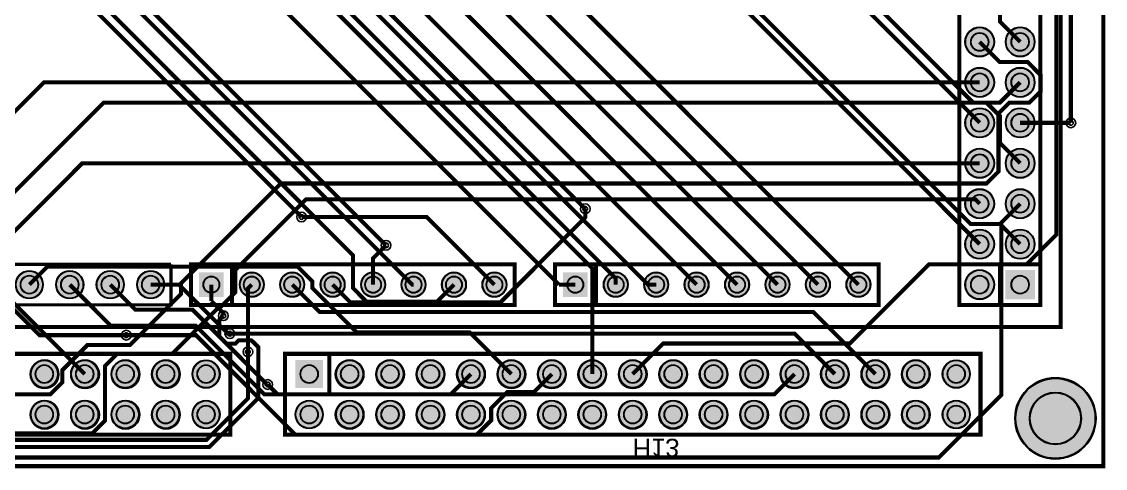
# Model space of a CAD drawing. Header units: millimetres. Extents: x -2 to 106, y 0 to 71.
# Drawn here: x 38.2 to 106.3, y -0.1 to 27.9 of the extents above; entities that cross this region are included whole.
import ezdxf

# ---------------------------------------------------------------- set-up
doc = ezdxf.new("R2010")
doc.units = ezdxf.units.MM
for name, color, linetype, true_color in [('BoardOutLine', 7, 'Continuous', 0xff00ff), ('BottomLayer', 7, 'Continuous', 0x0000ff), ('BottomSilkLayer', 7, 'Continuous', 0x66cc33), ('BottomSolderMaskLayer', 7, 'Continuous', 0xaa00ff), ('Hole', 7, 'Continuous', 0x222222), ('Multi-Layer', 7, 'Continuous', 0xc0c0c0), ('TopLayer', 7, 'Continuous', 0xff0000), ('TopSilkLayer', 7, 'Continuous', 0xffcc00), ('TopSolderMaskLayer', 7, 'Continuous', 0x800080)]:
    doc.layers.add(name, color=color, linetype=linetype, true_color=true_color)
doc.styles.get("Standard").update_dxf_attribs({"font": 'arial.ttf'})

msp = doc.modelspace()

# ---------------------------------------------------------------- hatches: boundary and pattern name
at = {"layer": 'BottomSolderMaskLayer'}
for points in [[(97.449, 26.645, 1), (99.3, 26.645, 1)], [(99.989, 26.645, 1), (101.84, 26.645, 1)], [(97.449, 24.104, 1), (99.3, 24.104, 1)], [(99.989, 24.104, 1), (101.84, 24.104, 1)], [(97.449, 21.564, 1), (99.3, 21.564, 1)], [(99.989, 21.564, 1), (101.84, 21.564, 1)], [(97.449, 19.024, 1), (99.3, 19.024, 1)], [(99.989, 19.024, 1), (101.84, 19.024, 1)], [(97.449, 16.484, 1), (99.3, 16.484, 1)], [(99.989, 16.484, 1), (101.84, 16.484, 1)], [(97.449, 13.944, 1), (99.3, 13.944, 1)], [(99.989, 13.944, 1), (101.84, 13.944, 1)], [(37.809, 11.404, 1), (39.56, 11.404, 1)], [(40.349, 11.404, 1), (42.1, 11.404, 1)], [(42.889, 11.404, 1), (44.64, 11.404, 1)], [(45.429, 11.404, 1), (47.18, 11.404, 1)], [(97.449, 11.404, 1), (99.3, 11.404, 1)], [(99.989, 10.479), (99.989, 12.33), (101.84, 12.33), (101.84, 10.479)], [(49.339, 12.18), (50.89, 12.18), (50.89, 10.629), (49.339, 10.629)], [(51.879, 11.404, 1), (53.43, 11.404, 1)], [(54.419, 11.404, 1), (55.97, 11.404, 1)], [(56.959, 11.404, 1), (58.51, 11.404, 1)], [(59.499, 11.404, 1), (61.05, 11.404, 1)], [(62.039, 11.404, 1), (63.59, 11.404, 1)], [(64.579, 11.404, 1), (66.13, 11.404, 1)], [(67.119, 11.404, 1), (68.67, 11.404, 1)], [(72.199, 12.18), (73.75, 12.18), (73.75, 10.629), (72.199, 10.629)], [(74.739, 11.404, 1), (76.29, 11.404, 1)], [(77.279, 11.404, 1), (78.83, 11.404, 1)], [(79.819, 11.404, 1), (81.37, 11.404, 1)], [(82.359, 11.404, 1), (83.91, 11.404, 1)], [(84.899, 11.404, 1), (86.45, 11.404, 1)], [(87.439, 11.404, 1), (88.99, 11.404, 1)], [(89.979, 11.404, 1), (91.53, 11.404, 1)], [(38.749, 5.791, 1), (40.499, 5.791, 1)], [(41.289, 5.791, 1), (43.039, 5.791, 1)], [(43.829, 5.791, 1), (45.579, 5.791, 1)], [(46.369, 5.791, 1), (48.119, 5.791, 1)], [(48.909, 5.791, 1), (50.659, 5.791, 1)], [(55.386, 4.916), (57.137, 4.916), (57.137, 6.667), (55.386, 6.667)], [(57.926, 5.791, 1), (59.676, 5.791, 1)], [(60.466, 5.791, 1), (62.216, 5.791, 1)], [(63.006, 5.791, 1), (64.756, 5.791, 1)], [(65.546, 5.791, 1), (67.296, 5.791, 1)], [(68.086, 5.791, 1), (69.836, 5.791, 1)], [(70.626, 5.791, 1), (72.376, 5.791, 1)], [(73.166, 5.791, 1), (74.916, 5.791, 1)], [(75.706, 5.791, 1), (77.457, 5.791, 1)], [(78.246, 5.791, 1), (79.997, 5.791, 1)], [(80.786, 5.791, 1), (82.537, 5.791, 1)], [(83.326, 5.791, 1), (85.077, 5.791, 1)], [(85.866, 5.791, 1), (87.617, 5.791, 1)], [(88.406, 5.791, 1), (90.157, 5.791, 1)], [(90.946, 5.791, 1), (92.697, 5.791, 1)], [(93.486, 5.791, 1), (95.237, 5.791, 1)], [(96.026, 5.791, 1), (97.777, 5.791, 1)], [(100.581, 3.008, 1), (105.682, 3.008, 1)], [(38.749, 3.251, 1), (40.499, 3.251, 1)], [(41.289, 3.251, 1), (43.039, 3.251, 1)], [(43.829, 3.251, 1), (45.579, 3.251, 1)], [(46.369, 3.251, 1), (48.119, 3.251, 1)], [(48.909, 3.251, 1), (50.659, 3.251, 1)], [(55.386, 3.251, 1), (57.136, 3.251, 1)], [(57.926, 3.251, 1), (59.676, 3.251, 1)], [(60.466, 3.251, 1), (62.216, 3.251, 1)], [(63.006, 3.251, 1), (64.756, 3.251, 1)], [(65.546, 3.251, 1), (67.296, 3.251, 1)], [(68.086, 3.251, 1), (69.836, 3.251, 1)], [(70.626, 3.251, 1), (72.376, 3.251, 1)], [(73.166, 3.251, 1), (74.916, 3.251, 1)], [(75.706, 3.251, 1), (77.457, 3.251, 1)], [(78.246, 3.251, 1), (79.997, 3.251, 1)], [(80.786, 3.251, 1), (82.537, 3.251, 1)], [(83.326, 3.251, 1), (85.077, 3.251, 1)], [(85.866, 3.251, 1), (87.617, 3.251, 1)], [(88.406, 3.251, 1), (90.157, 3.251, 1)], [(90.946, 3.251, 1), (92.697, 3.251, 1)], [(93.486, 3.251, 1), (95.237, 3.251, 1)], [(96.026, 3.251, 1), (97.777, 3.251, 1)]]:
    msp.add_hatch(color=256, dxfattribs=at).paths.add_polyline_path(points)
at = {"layer": 'Multi-Layer'}
for points in [[(97.475, 26.645, 1), (99.275, 26.645, 1)], [(100.015, 26.645, 1), (101.815, 26.645, 1)], [(97.475, 24.104, 1), (99.275, 24.104, 1)], [(100.015, 24.104, 1), (101.815, 24.104, 1)], [(97.475, 21.564, 1), (99.275, 21.564, 1)], [(100.015, 21.564, 1), (101.815, 21.564, 1)], [(97.475, 19.024, 1), (99.275, 19.024, 1)], [(100.015, 19.024, 1), (101.815, 19.024, 1)], [(97.475, 16.484, 1), (99.275, 16.484, 1)], [(100.015, 16.484, 1), (101.815, 16.484, 1)], [(97.475, 13.944, 1), (99.275, 13.944, 1)], [(100.015, 13.944, 1), (101.815, 13.944, 1)], [(37.834, 11.404, 1), (39.534, 11.404, 1)], [(40.374, 11.404, 1), (42.074, 11.404, 1)], [(42.914, 11.404, 1), (44.614, 11.404, 1)], [(45.454, 11.404, 1), (47.154, 11.404, 1)], [(97.475, 11.404, 1), (99.275, 11.404, 1)], [(100.015, 10.505), (100.015, 12.305), (101.815, 12.305), (101.815, 10.505)], [(49.365, 12.155), (50.865, 12.155), (50.865, 10.655), (49.365, 10.655)], [(51.905, 11.404, 1), (53.405, 11.404, 1)], [(54.445, 11.404, 1), (55.945, 11.404, 1)], [(56.985, 11.404, 1), (58.485, 11.404, 1)], [(59.525, 11.404, 1), (61.025, 11.404, 1)], [(62.065, 11.404, 1), (63.565, 11.404, 1)], [(64.605, 11.404, 1), (66.105, 11.404, 1)], [(67.145, 11.404, 1), (68.645, 11.404, 1)], [(72.225, 12.155), (73.725, 12.155), (73.725, 10.655), (72.225, 10.655)], [(74.765, 11.404, 1), (76.265, 11.404, 1)], [(77.305, 11.404, 1), (78.805, 11.404, 1)], [(79.845, 11.404, 1), (81.345, 11.404, 1)], [(82.385, 11.404, 1), (83.885, 11.404, 1)], [(84.925, 11.404, 1), (86.425, 11.404, 1)], [(87.465, 11.404, 1), (88.965, 11.404, 1)], [(90.005, 11.404, 1), (91.505, 11.404, 1)], [(38.774, 5.791, 1), (40.474, 5.791, 1)], [(41.314, 5.791, 1), (43.014, 5.791, 1)], [(43.854, 5.791, 1), (45.554, 5.791, 1)], [(46.394, 5.791, 1), (48.094, 5.791, 1)], [(48.934, 5.791, 1), (50.634, 5.791, 1)], [(55.411, 4.941), (57.111, 4.941), (57.111, 6.641), (55.411, 6.641)], [(57.951, 5.791, 1), (59.651, 5.791, 1)], [(60.491, 5.791, 1), (62.191, 5.791, 1)], [(63.031, 5.791, 1), (64.731, 5.791, 1)], [(65.571, 5.791, 1), (67.271, 5.791, 1)], [(68.111, 5.791, 1), (69.811, 5.791, 1)], [(70.651, 5.791, 1), (72.351, 5.791, 1)], [(73.191, 5.791, 1), (74.891, 5.791, 1)], [(75.731, 5.791, 1), (77.431, 5.791, 1)], [(78.271, 5.791, 1), (79.971, 5.791, 1)], [(80.811, 5.791, 1), (82.511, 5.791, 1)], [(83.351, 5.791, 1), (85.051, 5.791, 1)], [(85.891, 5.791, 1), (87.591, 5.791, 1)], [(88.431, 5.791, 1), (90.131, 5.791, 1)], [(90.971, 5.791, 1), (92.671, 5.791, 1)], [(93.511, 5.791, 1), (95.211, 5.791, 1)], [(96.051, 5.791, 1), (97.751, 5.791, 1)], [(38.774, 3.251, 1), (40.474, 3.251, 1)], [(41.314, 3.251, 1), (43.014, 3.251, 1)], [(43.854, 3.251, 1), (45.554, 3.251, 1)], [(46.394, 3.251, 1), (48.094, 3.251, 1)], [(48.934, 3.251, 1), (50.634, 3.251, 1)], [(55.411, 3.251, 1), (57.111, 3.251, 1)], [(57.951, 3.251, 1), (59.651, 3.251, 1)], [(60.491, 3.251, 1), (62.191, 3.251, 1)], [(63.031, 3.251, 1), (64.731, 3.251, 1)], [(65.571, 3.251, 1), (67.271, 3.251, 1)], [(68.111, 3.251, 1), (69.811, 3.251, 1)], [(70.651, 3.251, 1), (72.351, 3.251, 1)], [(73.191, 3.251, 1), (74.891, 3.251, 1)], [(75.731, 3.251, 1), (77.431, 3.251, 1)], [(78.271, 3.251, 1), (79.971, 3.251, 1)], [(80.811, 3.251, 1), (82.511, 3.251, 1)], [(83.351, 3.251, 1), (85.051, 3.251, 1)], [(85.891, 3.251, 1), (87.591, 3.251, 1)], [(88.431, 3.251, 1), (90.131, 3.251, 1)], [(90.971, 3.251, 1), (92.671, 3.251, 1)], [(93.511, 3.251, 1), (95.211, 3.251, 1)], [(96.051, 3.251, 1), (97.751, 3.251, 1)]]:
    msp.add_hatch(color=256, dxfattribs=at).paths.add_polyline_path(points)
at = {"layer": 'TopSolderMaskLayer'}
for points in [[(97.449, 26.645, 1), (99.3, 26.645, 1)], [(99.989, 26.645, 1), (101.84, 26.645, 1)], [(97.449, 24.104, 1), (99.3, 24.104, 1)], [(99.989, 24.104, 1), (101.84, 24.104, 1)], [(97.449, 21.564, 1), (99.3, 21.564, 1)], [(99.989, 21.564, 1), (101.84, 21.564, 1)], [(97.449, 19.024, 1), (99.3, 19.024, 1)], [(99.989, 19.024, 1), (101.84, 19.024, 1)], [(97.449, 16.484, 1), (99.3, 16.484, 1)], [(99.989, 16.484, 1), (101.84, 16.484, 1)], [(97.449, 13.944, 1), (99.3, 13.944, 1)], [(99.989, 13.944, 1), (101.84, 13.944, 1)], [(37.809, 11.404, 1), (39.56, 11.404, 1)], [(40.349, 11.404, 1), (42.1, 11.404, 1)], [(42.889, 11.404, 1), (44.64, 11.404, 1)], [(45.429, 11.404, 1), (47.18, 11.404, 1)], [(97.449, 11.404, 1), (99.3, 11.404, 1)], [(99.989, 10.479), (99.989, 12.33), (101.84, 12.33), (101.84, 10.479)], [(49.339, 12.18), (50.89, 12.18), (50.89, 10.629), (49.339, 10.629)], [(51.879, 11.404, 1), (53.43, 11.404, 1)], [(54.419, 11.404, 1), (55.97, 11.404, 1)], [(56.959, 11.404, 1), (58.51, 11.404, 1)], [(59.499, 11.404, 1), (61.05, 11.404, 1)], [(62.039, 11.404, 1), (63.59, 11.404, 1)], [(64.579, 11.404, 1), (66.13, 11.404, 1)], [(67.119, 11.404, 1), (68.67, 11.404, 1)], [(72.199, 12.18), (73.75, 12.18), (73.75, 10.629), (72.199, 10.629)], [(74.739, 11.404, 1), (76.29, 11.404, 1)], [(77.279, 11.404, 1), (78.83, 11.404, 1)], [(79.819, 11.404, 1), (81.37, 11.404, 1)], [(82.359, 11.404, 1), (83.91, 11.404, 1)], [(84.899, 11.404, 1), (86.45, 11.404, 1)], [(87.439, 11.404, 1), (88.99, 11.404, 1)], [(89.979, 11.404, 1), (91.53, 11.404, 1)], [(38.749, 5.791, 1), (40.499, 5.791, 1)], [(41.289, 5.791, 1), (43.039, 5.791, 1)], [(43.829, 5.791, 1), (45.579, 5.791, 1)], [(46.369, 5.791, 1), (48.119, 5.791, 1)], [(48.909, 5.791, 1), (50.659, 5.791, 1)], [(55.386, 4.916), (57.137, 4.916), (57.137, 6.667), (55.386, 6.667)], [(57.926, 5.791, 1), (59.676, 5.791, 1)], [(60.466, 5.791, 1), (62.216, 5.791, 1)], [(63.006, 5.791, 1), (64.756, 5.791, 1)], [(65.546, 5.791, 1), (67.296, 5.791, 1)], [(68.086, 5.791, 1), (69.836, 5.791, 1)], [(70.626, 5.791, 1), (72.376, 5.791, 1)], [(73.166, 5.791, 1), (74.916, 5.791, 1)], [(75.706, 5.791, 1), (77.457, 5.791, 1)], [(78.246, 5.791, 1), (79.997, 5.791, 1)], [(80.786, 5.791, 1), (82.537, 5.791, 1)], [(83.326, 5.791, 1), (85.077, 5.791, 1)], [(85.866, 5.791, 1), (87.617, 5.791, 1)], [(88.406, 5.791, 1), (90.157, 5.791, 1)], [(90.946, 5.791, 1), (92.697, 5.791, 1)], [(93.486, 5.791, 1), (95.237, 5.791, 1)], [(96.026, 5.791, 1), (97.777, 5.791, 1)], [(100.581, 3.008, 1), (105.682, 3.008, 1)], [(38.749, 3.251, 1), (40.499, 3.251, 1)], [(41.289, 3.251, 1), (43.039, 3.251, 1)], [(43.829, 3.251, 1), (45.579, 3.251, 1)], [(46.369, 3.251, 1), (48.119, 3.251, 1)], [(48.909, 3.251, 1), (50.659, 3.251, 1)], [(55.386, 3.251, 1), (57.136, 3.251, 1)], [(57.926, 3.251, 1), (59.676, 3.251, 1)], [(60.466, 3.251, 1), (62.216, 3.251, 1)], [(63.006, 3.251, 1), (64.756, 3.251, 1)], [(65.546, 3.251, 1), (67.296, 3.251, 1)], [(68.086, 3.251, 1), (69.836, 3.251, 1)], [(70.626, 3.251, 1), (72.376, 3.251, 1)], [(73.166, 3.251, 1), (74.916, 3.251, 1)], [(75.706, 3.251, 1), (77.457, 3.251, 1)], [(78.246, 3.251, 1), (79.997, 3.251, 1)], [(80.786, 3.251, 1), (82.537, 3.251, 1)], [(83.326, 3.251, 1), (85.077, 3.251, 1)], [(85.866, 3.251, 1), (87.617, 3.251, 1)], [(88.406, 3.251, 1), (90.157, 3.251, 1)], [(90.946, 3.251, 1), (92.697, 3.251, 1)], [(93.486, 3.251, 1), (95.237, 3.251, 1)], [(96.026, 3.251, 1), (97.777, 3.251, 1)]]:
    msp.add_hatch(color=256, dxfattribs=at).paths.add_polyline_path(points)

# ---------------------------------------------------------------- linework, layer by layer
at = {"layer": 'BoardOutLine', "const_width": 0.254}
msp.add_lwpolyline([(106.139, 0), (-0.061, 0), (-0.061, 71.365), (106.139, 71.365), (106.139, 0)], close=True, dxfattribs=at)
at = {"layer": 'BottomLayer', "const_width": 0.254}
for points in [[(55.78, 15.656), (27.051, 44.385), (27.051, 62.897), (25.07, 64.878), (25.07, 68.098), (23.8, 69.368)], [(65.355, 11.405), (64.294, 10.344), (59.854, 10.344), (59.005, 11.193), (59.005, 13.26), (27.61, 44.655), (27.61, 68.098), (26.34, 69.368)], [(28.88, 69.368), (30.083, 68.164), (30.083, 44.051), (62.729, 11.405), (62.815, 11.405)], [(61.087, 13.875), (31.265, 43.697), (31.265, 60.689), (32.551, 61.975), (32.551, 68.236), (31.42, 69.368)], [(71.945, 11.405), (33.763, 49.586), (33.763, 60.825), (35.295, 62.357), (35.295, 68.163), (36.5, 69.368)], [(75.515, 11.405), (75.515, 11.794), (36.299, 51.009), (36.299, 62.207), (37.77, 63.678), (37.77, 68.098), (39.04, 69.368)], [(41.58, 69.368), (40.31, 68.098), (40.31, 64.594), (38.839, 63.123), (38.839, 50.099), (77.533, 11.405), (78.055, 11.405)], [(80.595, 11.405), (43.928, 48.071), (43.928, 63.526), (43.003, 64.451), (43.003, 67.476), (44.12, 68.593), (44.12, 69.368)], [(83.135, 11.405), (48.989, 45.55), (48.989, 62.63), (47.93, 63.689), (47.93, 68.098), (46.66, 69.368)], [(85.675, 11.405), (51.146, 45.933), (51.146, 63.918), (50.47, 64.594), (50.47, 68.098), (49.2, 69.368)], [(90.755, 11.405), (61.34, 40.82), (61.34, 62.983), (61.087, 63.236), (61.087, 68.098), (59.817, 69.368)], [(100.915, 13.945), (99.645, 15.215), (97.806, 15.215), (63.925, 49.095), (63.925, 62.938), (63.627, 63.236), (63.627, 68.098), (62.357, 69.368)], [(100.915, 19.025), (99.645, 20.295), (99.645, 21.986), (98.796, 22.835), (97.961, 22.835), (69.099, 51.696), (69.099, 63.216), (66.167, 66.148), (66.167, 68.098), (64.897, 69.368)], [(88.215, 11.405), (59.208, 40.411), (59.208, 66.218), (59.817, 66.828)], [(98.375, 13.945), (61.748, 50.571), (61.748, 66.218), (62.357, 66.828)], [(64.897, 66.828), (66.625, 65.1), (66.625, 53.315), (98.375, 21.565)], [(73.599, 16.167), (41.375, 48.391), (41.375, 64.643), (42.396, 65.663)], [(103.182, 64.137), (104.099, 63.221), (104.099, 21.565)], [(76.581, 5.791), (78.5, 7.71), (90.217, 7.71), (95.182, 12.675), (101.319, 12.675), (103.182, 14.538), (103.182, 59.665)], [(100.915, 26.645), (99.645, 27.915), (99.645, 29.606), (98.796, 30.455), (97.927, 30.455), (73.237, 55.145), (73.237, 56.433)], [(56.394, 30.085), (74.041, 12.439), (74.041, 5.791)], [(38.685, 11.405), (39.818, 12.538), (55.537, 12.538), (56.465, 11.611), (56.465, 11.185), (59.248, 8.402), (66.351, 8.402), (68.961, 5.791)], [(42.164, 5.791), (37.725, 10.23), (32.239, 10.23), (31.065, 11.405)], [(66.421, 5.791), (65.152, 4.522), (53.439, 4.522), (49.141, 8.82), (43.809, 8.82), (41.225, 11.405)], [(43.765, 11.405), (45.339, 9.83), (48.935, 9.83), (53.631, 5.134), (53.656, 5.134)], [(46.305, 11.405), (48.088, 11.405), (51.169, 8.324), (51.277, 8.324)], [(50.115, 11.405), (50.115, 10.375)], [(52.409, 7.185), (52.409, 11.159), (52.655, 11.405)], [(72.975, 11.405), (71.945, 11.405)], [(50.115, 10.375), (50.869, 9.62), (50.869, 9.452)], [(71.501, 5.791), (70.37, 4.66), (68.699, 4.66), (67.691, 3.652), (67.691, 2.886), (66.787, 1.981), (55.403, 1.981), (49.15, 8.234), (44.771, 8.234)]]:
    msp.add_lwpolyline(points, dxfattribs=at)
at = {"layer": 'BottomSilkLayer', "const_width": 0.254}
for points in [[(7.62, 1.981), (51.308, 1.981), (51.308, 7.061), (7.62, 7.061), (7.62, 1.981)], [(54.737, 1.981), (98.425, 1.981), (98.425, 7.061), (54.737, 7.061), (54.737, 1.981)]]:
    msp.add_lwpolyline(points, close=True, dxfattribs=at)
msp.add_lwpolyline([(54.737, 4.521), (57.531, 4.521), (57.531, 7.061)], dxfattribs=at)
at = {"layer": 'BottomSolderMaskLayer'}
for centre, radius in [((98.375, 26.645), 0.925), ((100.915, 26.645), 0.925), ((98.375, 26.645), 0.566), ((100.915, 26.645), 0.566), ((98.375, 24.104), 0.925), ((98.375, 24.105), 0.566), ((100.915, 24.104), 0.925), ((100.915, 24.105), 0.566), ((98.375, 21.564), 0.925), ((100.915, 21.564), 0.925), ((98.375, 21.565), 0.566), ((100.915, 21.565), 0.566), ((98.375, 19.024), 0.925), ((100.915, 19.024), 0.925), ((98.375, 19.025), 0.566), ((100.915, 19.025), 0.566), ((98.375, 16.484), 0.925), ((98.375, 16.485), 0.566), ((100.915, 16.484), 0.925), ((100.915, 16.485), 0.566), ((98.375, 13.944), 0.925), ((98.375, 13.945), 0.566), ((100.915, 13.944), 0.925), ((100.915, 13.945), 0.566), ((38.684, 11.404), 0.875), ((41.224, 11.404), 0.875), ((43.764, 11.404), 0.875), ((46.304, 11.404), 0.875), ((98.375, 11.404), 0.925), ((38.685, 11.405), 0.566), ((41.225, 11.405), 0.566), ((43.765, 11.405), 0.566), ((46.305, 11.405), 0.566), ((50.115, 11.405), 0.517), ((52.655, 11.404), 0.775), ((52.655, 11.405), 0.517), ((55.195, 11.404), 0.775), ((55.195, 11.405), 0.517), ((57.735, 11.404), 0.775), ((57.735, 11.405), 0.517), ((60.275, 11.404), 0.775), ((60.275, 11.405), 0.517), ((62.815, 11.404), 0.775), ((62.815, 11.405), 0.517), ((65.355, 11.404), 0.775), ((65.355, 11.405), 0.517), ((67.895, 11.404), 0.775), ((67.895, 11.405), 0.517), ((72.975, 11.405), 0.517), ((75.515, 11.404), 0.775), ((75.515, 11.405), 0.517), ((78.055, 11.404), 0.775), ((78.055, 11.405), 0.517), ((80.595, 11.404), 0.775), ((80.595, 11.405), 0.517), ((83.135, 11.404), 0.775), ((83.135, 11.405), 0.517), ((85.675, 11.404), 0.775), ((85.675, 11.405), 0.517), ((88.215, 11.404), 0.775), ((88.215, 11.405), 0.517), ((90.755, 11.404), 0.775), ((90.755, 11.405), 0.517), ((98.375, 11.405), 0.566), ((100.915, 11.405), 0.566), ((39.624, 5.791), 0.875), ((39.624, 5.791), 0.566), ((42.164, 5.791), 0.875), ((42.164, 5.791), 0.566), ((44.704, 5.791), 0.875), ((44.704, 5.791), 0.566), ((47.244, 5.791), 0.875), ((47.244, 5.791), 0.566), ((49.784, 5.791), 0.875), ((49.784, 5.791), 0.566), ((56.261, 5.791), 0.566), ((58.801, 5.791), 0.875), ((58.801, 5.791), 0.566), ((61.341, 5.791), 0.875), ((61.341, 5.791), 0.566), ((63.881, 5.791), 0.875), ((63.881, 5.791), 0.566), ((66.421, 5.791), 0.875), ((66.421, 5.791), 0.566), ((68.961, 5.791), 0.875), ((68.961, 5.791), 0.566), ((71.501, 5.791), 0.875), ((71.501, 5.791), 0.566), ((74.041, 5.791), 0.875), ((74.041, 5.791), 0.566), ((76.581, 5.791), 0.875), ((76.581, 5.791), 0.566), ((79.121, 5.791), 0.875), ((79.121, 5.791), 0.566), ((81.661, 5.791), 0.875), ((81.661, 5.791), 0.566), ((84.201, 5.791), 0.875), ((84.201, 5.791), 0.566), ((86.741, 5.791), 0.875), ((86.741, 5.791), 0.566), ((89.281, 5.791), 0.875), ((89.281, 5.791), 0.566), ((91.821, 5.791), 0.875), ((91.821, 5.791), 0.566), ((94.361, 5.791), 0.875), ((94.361, 5.791), 0.566), ((96.901, 5.791), 0.875), ((96.901, 5.791), 0.566), ((103.132, 3.008), 2.551), ((39.624, 3.251), 0.875), ((42.164, 3.251), 0.875), ((44.704, 3.251), 0.875), ((47.244, 3.251), 0.875), ((49.784, 3.251), 0.875), ((56.261, 3.251), 0.875), ((58.801, 3.251), 0.875), ((61.341, 3.251), 0.875), ((63.881, 3.251), 0.875), ((66.421, 3.251), 0.875), ((68.961, 3.251), 0.875), ((71.501, 3.251), 0.875), ((74.041, 3.251), 0.875), ((76.581, 3.251), 0.875), ((79.121, 3.251), 0.875), ((81.661, 3.251), 0.875), ((84.201, 3.251), 0.875), ((86.741, 3.251), 0.875), ((89.281, 3.251), 0.875), ((91.821, 3.251), 0.875), ((94.361, 3.251), 0.875), ((96.901, 3.251), 0.875), ((103.131, 3.008), 1.633), ((39.624, 3.251), 0.566), ((42.164, 3.251), 0.566), ((44.704, 3.251), 0.566), ((47.244, 3.251), 0.566), ((49.784, 3.251), 0.566), ((56.261, 3.251), 0.566), ((58.801, 3.251), 0.566), ((61.341, 3.251), 0.566), ((63.881, 3.251), 0.566), ((66.421, 3.251), 0.566), ((68.961, 3.251), 0.566), ((71.501, 3.251), 0.566), ((74.041, 3.251), 0.566), ((76.581, 3.251), 0.566), ((79.121, 3.251), 0.566), ((81.661, 3.251), 0.566), ((84.201, 3.251), 0.566), ((86.741, 3.251), 0.566), ((89.281, 3.251), 0.566), ((91.821, 3.251), 0.566), ((94.361, 3.251), 0.566), ((96.901, 3.251), 0.566)]:
    msp.add_circle(centre, radius, dxfattribs=at)
at = {"layer": 'Hole'}
for centre in [(104.099, 21.564), (55.78, 15.656), (73.599, 16.167), (61.087, 13.875), (50.869, 9.452), (44.771, 8.234), (51.277, 8.324), (52.409, 7.185), (53.656, 5.134)]:
    msp.add_circle(centre, 0.152, dxfattribs=at)
at = {"layer": 'Multi-Layer'}
for centre, radius in [((98.375, 26.645), 0.9), ((100.915, 26.645), 0.9), ((98.375, 26.645), 0.55), ((100.915, 26.645), 0.55), ((98.375, 24.104), 0.9), ((98.375, 24.105), 0.55), ((100.915, 24.104), 0.9), ((100.915, 24.105), 0.55), ((98.375, 21.564), 0.9), ((100.915, 21.564), 0.9), ((98.375, 21.565), 0.55), ((100.915, 21.565), 0.55), ((104.099, 21.564), 0.305), ((98.375, 19.024), 0.9), ((100.915, 19.024), 0.9), ((98.375, 19.025), 0.55), ((100.915, 19.025), 0.55), ((98.375, 16.484), 0.9), ((98.375, 16.485), 0.55), ((100.915, 16.484), 0.9), ((100.915, 16.485), 0.55), ((73.599, 16.167), 0.305), ((55.78, 15.656), 0.305), ((98.375, 13.944), 0.9), ((98.375, 13.945), 0.55), ((100.915, 13.944), 0.9), ((100.915, 13.945), 0.55), ((61.087, 13.875), 0.305), ((38.684, 11.404), 0.85), ((41.224, 11.404), 0.85), ((43.764, 11.404), 0.85), ((46.304, 11.404), 0.85), ((98.375, 11.404), 0.9), ((38.685, 11.405), 0.55), ((41.225, 11.405), 0.55), ((43.765, 11.405), 0.55), ((46.305, 11.405), 0.55), ((50.115, 11.405), 0.5), ((52.655, 11.404), 0.75), ((52.655, 11.405), 0.5), ((55.195, 11.404), 0.75), ((55.195, 11.405), 0.5), ((57.735, 11.404), 0.75), ((57.735, 11.405), 0.5), ((60.275, 11.404), 0.75), ((60.275, 11.405), 0.5), ((62.815, 11.404), 0.75), ((62.815, 11.405), 0.5), ((65.355, 11.404), 0.75), ((65.355, 11.405), 0.5), ((67.895, 11.404), 0.75), ((67.895, 11.405), 0.5), ((72.975, 11.405), 0.5), ((75.515, 11.404), 0.75), ((75.515, 11.405), 0.5), ((78.055, 11.404), 0.75), ((78.055, 11.405), 0.5), ((80.595, 11.404), 0.75), ((80.595, 11.405), 0.5), ((83.135, 11.404), 0.75), ((83.135, 11.405), 0.5), ((85.675, 11.404), 0.75), ((85.675, 11.405), 0.5), ((88.215, 11.404), 0.75), ((88.215, 11.405), 0.5), ((90.755, 11.404), 0.75), ((90.755, 11.405), 0.5), ((98.375, 11.405), 0.55), ((100.915, 11.405), 0.55), ((50.869, 9.452), 0.305), ((44.771, 8.234), 0.305), ((51.277, 8.324), 0.305), ((52.409, 7.185), 0.305), ((39.624, 5.791), 0.85), ((39.624, 5.791), 0.55), ((42.164, 5.791), 0.85), ((42.164, 5.791), 0.55), ((44.704, 5.791), 0.85), ((44.704, 5.791), 0.55), ((47.244, 5.791), 0.85), ((47.244, 5.791), 0.55), ((49.784, 5.791), 0.85), ((49.784, 5.791), 0.55), ((56.261, 5.791), 0.55), ((58.801, 5.791), 0.85), ((58.801, 5.791), 0.55), ((61.341, 5.791), 0.85), ((61.341, 5.791), 0.55), ((63.881, 5.791), 0.85), ((63.881, 5.791), 0.55), ((66.421, 5.791), 0.85), ((66.421, 5.791), 0.55), ((68.961, 5.791), 0.85), ((68.961, 5.791), 0.55), ((71.501, 5.791), 0.85), ((71.501, 5.791), 0.55), ((74.041, 5.791), 0.85), ((74.041, 5.791), 0.55), ((76.581, 5.791), 0.85), ((76.581, 5.791), 0.55), ((79.121, 5.791), 0.85), ((79.121, 5.791), 0.55), ((81.661, 5.791), 0.85), ((81.661, 5.791), 0.55), ((84.201, 5.791), 0.85), ((84.201, 5.791), 0.55), ((86.741, 5.791), 0.85), ((86.741, 5.791), 0.55), ((89.281, 5.791), 0.85), ((89.281, 5.791), 0.55), ((91.821, 5.791), 0.85), ((91.821, 5.791), 0.55), ((94.361, 5.791), 0.85), ((94.361, 5.791), 0.55), ((96.901, 5.791), 0.85), ((96.901, 5.791), 0.55), ((103.132, 3.008), 2.5), ((53.656, 5.134), 0.305), ((39.624, 3.251), 0.85), ((42.164, 3.251), 0.85), ((44.704, 3.251), 0.85), ((47.244, 3.251), 0.85), ((49.784, 3.251), 0.85), ((56.261, 3.251), 0.85), ((58.801, 3.251), 0.85), ((61.341, 3.251), 0.85), ((63.881, 3.251), 0.85), ((66.421, 3.251), 0.85), ((68.961, 3.251), 0.85), ((71.501, 3.251), 0.85), ((74.041, 3.251), 0.85), ((76.581, 3.251), 0.85), ((79.121, 3.251), 0.85), ((81.661, 3.251), 0.85), ((84.201, 3.251), 0.85), ((86.741, 3.251), 0.85), ((89.281, 3.251), 0.85), ((91.821, 3.251), 0.85), ((94.361, 3.251), 0.85), ((96.901, 3.251), 0.85), ((103.131, 3.008), 1.6), ((39.624, 3.251), 0.55), ((42.164, 3.251), 0.55), ((44.704, 3.251), 0.55), ((47.244, 3.251), 0.55), ((49.784, 3.251), 0.55), ((56.261, 3.251), 0.55), ((58.801, 3.251), 0.55), ((61.341, 3.251), 0.55), ((63.881, 3.251), 0.55), ((66.421, 3.251), 0.55), ((68.961, 3.251), 0.55), ((71.501, 3.251), 0.55), ((74.041, 3.251), 0.55), ((76.581, 3.251), 0.55), ((79.121, 3.251), 0.55), ((81.661, 3.251), 0.55), ((84.201, 3.251), 0.55), ((86.741, 3.251), 0.55), ((89.281, 3.251), 0.55), ((91.821, 3.251), 0.55), ((94.361, 3.251), 0.55), ((96.901, 3.251), 0.55)]:
    msp.add_circle(centre, radius, dxfattribs=at)
at = {"layer": 'TopLayer', "const_width": 0.254}
for points in [[(98.375, 26.645), (99.645, 25.375), (101.388, 25.375), (102.211, 24.551), (102.211, 23.539), (101.506, 22.835), (100.242, 22.835), (99.556, 22.149), (99.556, 18.511), (98.8, 17.755), (54.474, 17.755), (48.212, 11.492), (48.212, 10.819), (45.014, 7.621), (42.342, 7.621), (40.755, 6.035), (40.755, 5.278), (39.999, 4.521), (33.274, 4.521), (32.004, 3.251)], [(21.844, 3.251), (23.114, 4.521), (23.114, 6.321), (27.255, 10.462), (27.255, 11.758), (39.601, 24.105), (98.375, 24.105)], [(26.924, 3.251), (28.194, 4.521), (28.194, 6.19), (32.335, 10.331), (32.335, 11.812), (43.357, 22.835), (99.645, 22.835), (100.915, 24.105)], [(100.915, 21.565), (104.099, 21.565)], [(29.464, 3.251), (30.734, 4.521), (30.734, 6.68), (34.874, 10.819), (34.874, 11.891), (42.007, 19.025), (98.375, 19.025)], [(98.375, 16.485), (98.106, 16.753), (56.048, 16.753), (51.623, 12.328), (51.623, 10.926), (50.735, 10.038), (50.627, 10.038), (47.662, 7.073), (44.207, 7.073), (43.434, 6.301), (43.434, 2.869), (42.635, 2.07), (20.486, 2.07), (19.304, 3.251)], [(100.915, 16.485), (99.734, 15.304), (99.734, 4.48), (95.807, 0.553), (27.845, 0.553)], [(67.895, 11.405), (63.643, 15.656), (55.78, 15.656)], [(57.735, 11.405), (58.856, 10.283), (68.265, 10.283), (73.599, 15.617), (73.599, 16.167)], [(60.275, 11.405), (60.275, 13.062), (61.087, 13.875)], [(36.145, 11.405), (39.315, 8.234), (44.771, 8.234)], [(91.821, 5.791), (87.918, 9.694), (56.905, 9.694), (55.195, 11.405)], [(50.869, 9.452), (50.608, 9.191), (50.608, 8.156), (51.059, 7.705), (51.624, 7.705), (51.834, 7.915), (52.629, 7.915), (53.07, 7.475), (53.07, 4.296), (49.982, 1.208), (17.114, 1.208), (15.494, 2.828), (15.494, 3.696), (14.669, 4.521), (12.954, 4.521), (11.684, 5.791)], [(89.281, 5.791), (86.749, 8.324), (51.277, 8.324)], [(14.224, 5.791), (15.633, 4.382), (17.319, 4.382), (18.034, 3.668), (18.034, 2.894), (19.266, 1.661), (49.817, 1.661), (52.409, 4.253), (52.409, 7.185)], [(53.656, 5.134), (54.269, 4.521), (85.471, 4.521), (86.741, 5.791)]]:
    msp.add_lwpolyline(points, dxfattribs=at)
at = {"layer": 'TopSilkLayer', "const_width": 0.254}
for points in [[(106.132, 0.008), (-0.068, 0.008), (-0.068, 71.373), (106.132, 71.373), (106.132, 0.008)], [(4.394, 62.078), (103.455, 62.078), (103.455, 8.737), (4.394, 8.737), (4.394, 62.078)], [(97.105, 10.135), (97.105, 55.855), (102.185, 55.855), (102.185, 10.135), (97.105, 10.135)], [(69.165, 12.675), (69.165, 10.135), (48.845, 10.135), (48.845, 12.675), (69.165, 12.675)], [(92.025, 12.675), (92.025, 10.135), (71.705, 10.135), (71.705, 12.675), (92.025, 12.675)]]:
    msp.add_lwpolyline(points, close=True, dxfattribs=at)
at = {"layer": 'TopSilkLayer'}
for points, const_width in [([(24.08, 12.675), (22.175, 12.675), (22.175, 10.135), (47.575, 10.135), (47.575, 12.675)], 0.203), ([(47.575, 12.675), (24.08, 12.675)], 0.203), ([(51.408, 12.675), (51.408, 10.135)], 0.254), ([(74.268, 12.675), (74.268, 10.135)], 0.254), ([(99.645, 10.135), (99.645, 12.675), (102.185, 12.675)], 0.254), ([(52.532, 0.008), (6.432, 0.008)], 0.254), ([(53.532, 0.008), (99.632, 0.008)], 0.254)]:
    msp.add_lwpolyline(points, dxfattribs=dict(at, const_width=const_width))
for centre, radius in [((39.642, 5.778), 0.9), ((42.182, 5.778), 0.9), ((44.722, 5.778), 0.9), ((47.262, 5.778), 0.9), ((58.802, 5.778), 0.9), ((61.342, 5.778), 0.9), ((63.882, 5.778), 0.9), ((66.422, 5.778), 0.9), ((68.962, 5.778), 0.9), ((71.502, 5.778), 0.9), ((74.042, 5.778), 0.9), ((76.582, 5.778), 0.9), ((79.122, 5.778), 0.9), ((81.662, 5.778), 0.9), ((84.202, 5.778), 0.9), ((86.742, 5.778), 0.9), ((89.282, 5.778), 0.9), ((91.822, 5.778), 0.9), ((94.362, 5.778), 0.9), ((103.132, 3.008), 2.5), ((39.642, 3.238), 0.9), ((42.182, 3.238), 0.9), ((44.722, 3.238), 0.9), ((47.262, 3.238), 0.9), ((58.802, 3.238), 0.9), ((61.342, 3.238), 0.9), ((63.882, 3.238), 0.9), ((66.422, 3.238), 0.9), ((68.962, 3.238), 0.9), ((71.502, 3.238), 0.9), ((74.042, 3.238), 0.9), ((76.582, 3.238), 0.9), ((79.122, 3.238), 0.9), ((81.662, 3.238), 0.9), ((84.202, 3.238), 0.9), ((86.742, 3.238), 0.9), ((89.282, 3.238), 0.9), ((91.822, 3.238), 0.9), ((94.362, 3.238), 0.9)]:
    msp.add_circle(centre, radius, dxfattribs=at)
at = {"layer": 'TopSolderMaskLayer'}
for centre, radius in [((98.375, 26.645), 0.925), ((100.915, 26.645), 0.925), ((98.375, 26.645), 0.566), ((100.915, 26.645), 0.566), ((98.375, 24.104), 0.925), ((98.375, 24.105), 0.566), ((100.915, 24.104), 0.925), ((100.915, 24.105), 0.566), ((98.375, 21.564), 0.925), ((100.915, 21.564), 0.925), ((98.375, 21.565), 0.566), ((100.915, 21.565), 0.566), ((98.375, 19.024), 0.925), ((100.915, 19.024), 0.925), ((98.375, 19.025), 0.566), ((100.915, 19.025), 0.566), ((98.375, 16.484), 0.925), ((98.375, 16.485), 0.566), ((100.915, 16.484), 0.925), ((100.915, 16.485), 0.566), ((98.375, 13.944), 0.925), ((98.375, 13.945), 0.566), ((100.915, 13.944), 0.925), ((100.915, 13.945), 0.566), ((38.684, 11.404), 0.875), ((41.224, 11.404), 0.875), ((43.764, 11.404), 0.875), ((46.304, 11.404), 0.875), ((98.375, 11.404), 0.925), ((38.685, 11.405), 0.566), ((41.225, 11.405), 0.566), ((43.765, 11.405), 0.566), ((46.305, 11.405), 0.566), ((50.115, 11.405), 0.517), ((52.655, 11.404), 0.775), ((52.655, 11.405), 0.517), ((55.195, 11.404), 0.775), ((55.195, 11.405), 0.517), ((57.735, 11.404), 0.775), ((57.735, 11.405), 0.517), ((60.275, 11.404), 0.775), ((60.275, 11.405), 0.517), ((62.815, 11.404), 0.775), ((62.815, 11.405), 0.517), ((65.355, 11.404), 0.775), ((65.355, 11.405), 0.517), ((67.895, 11.404), 0.775), ((67.895, 11.405), 0.517), ((72.975, 11.405), 0.517), ((75.515, 11.404), 0.775), ((75.515, 11.405), 0.517), ((78.055, 11.404), 0.775), ((78.055, 11.405), 0.517), ((80.595, 11.404), 0.775), ((80.595, 11.405), 0.517), ((83.135, 11.404), 0.775), ((83.135, 11.405), 0.517), ((85.675, 11.404), 0.775), ((85.675, 11.405), 0.517), ((88.215, 11.404), 0.775), ((88.215, 11.405), 0.517), ((90.755, 11.404), 0.775), ((90.755, 11.405), 0.517), ((98.375, 11.405), 0.566), ((100.915, 11.405), 0.566), ((39.624, 5.791), 0.875), ((39.624, 5.791), 0.566), ((42.164, 5.791), 0.875), ((42.164, 5.791), 0.566), ((44.704, 5.791), 0.875), ((44.704, 5.791), 0.566), ((47.244, 5.791), 0.875), ((47.244, 5.791), 0.566), ((49.784, 5.791), 0.875), ((49.784, 5.791), 0.566), ((56.261, 5.791), 0.566), ((58.801, 5.791), 0.875), ((58.801, 5.791), 0.566), ((61.341, 5.791), 0.875), ((61.341, 5.791), 0.566), ((63.881, 5.791), 0.875), ((63.881, 5.791), 0.566), ((66.421, 5.791), 0.875), ((66.421, 5.791), 0.566), ((68.961, 5.791), 0.875), ((68.961, 5.791), 0.566), ((71.501, 5.791), 0.875), ((71.501, 5.791), 0.566), ((74.041, 5.791), 0.875), ((74.041, 5.791), 0.566), ((76.581, 5.791), 0.875), ((76.581, 5.791), 0.566), ((79.121, 5.791), 0.875), ((79.121, 5.791), 0.566), ((81.661, 5.791), 0.875), ((81.661, 5.791), 0.566), ((84.201, 5.791), 0.875), ((84.201, 5.791), 0.566), ((86.741, 5.791), 0.875), ((86.741, 5.791), 0.566), ((89.281, 5.791), 0.875), ((89.281, 5.791), 0.566), ((91.821, 5.791), 0.875), ((91.821, 5.791), 0.566), ((94.361, 5.791), 0.875), ((94.361, 5.791), 0.566), ((96.901, 5.791), 0.875), ((96.901, 5.791), 0.566), ((103.132, 3.008), 2.551), ((39.624, 3.251), 0.875), ((42.164, 3.251), 0.875), ((44.704, 3.251), 0.875), ((47.244, 3.251), 0.875), ((49.784, 3.251), 0.875), ((56.261, 3.251), 0.875), ((58.801, 3.251), 0.875), ((61.341, 3.251), 0.875), ((63.881, 3.251), 0.875), ((66.421, 3.251), 0.875), ((68.961, 3.251), 0.875), ((71.501, 3.251), 0.875), ((74.041, 3.251), 0.875), ((76.581, 3.251), 0.875), ((79.121, 3.251), 0.875), ((81.661, 3.251), 0.875), ((84.201, 3.251), 0.875), ((86.741, 3.251), 0.875), ((89.281, 3.251), 0.875), ((91.821, 3.251), 0.875), ((94.361, 3.251), 0.875), ((96.901, 3.251), 0.875), ((103.131, 3.008), 1.633), ((39.624, 3.251), 0.566), ((42.164, 3.251), 0.566), ((44.704, 3.251), 0.566), ((47.244, 3.251), 0.566), ((49.784, 3.251), 0.566), ((56.261, 3.251), 0.566), ((58.801, 3.251), 0.566), ((61.341, 3.251), 0.566), ((63.881, 3.251), 0.566), ((66.421, 3.251), 0.566), ((68.961, 3.251), 0.566), ((71.501, 3.251), 0.566), ((74.041, 3.251), 0.566), ((76.581, 3.251), 0.566), ((79.121, 3.251), 0.566), ((81.661, 3.251), 0.566), ((84.201, 3.251), 0.566), ((86.741, 3.251), 0.566), ((89.281, 3.251), 0.566), ((91.821, 3.251), 0.566), ((94.361, 3.251), 0.566), ((96.901, 3.251), 0.566)]:
    msp.add_circle(centre, radius, dxfattribs=at)

# ---------------------------------------------------------------- texts
at = {"layer": 'BottomSilkLayer', "text_generation_flag": 2}
msp.add_text('H13', height=1.143, rotation=180, dxfattribs=at).set_placement((76.581, 1.727))

doc.saveas('drawing.dxf')
